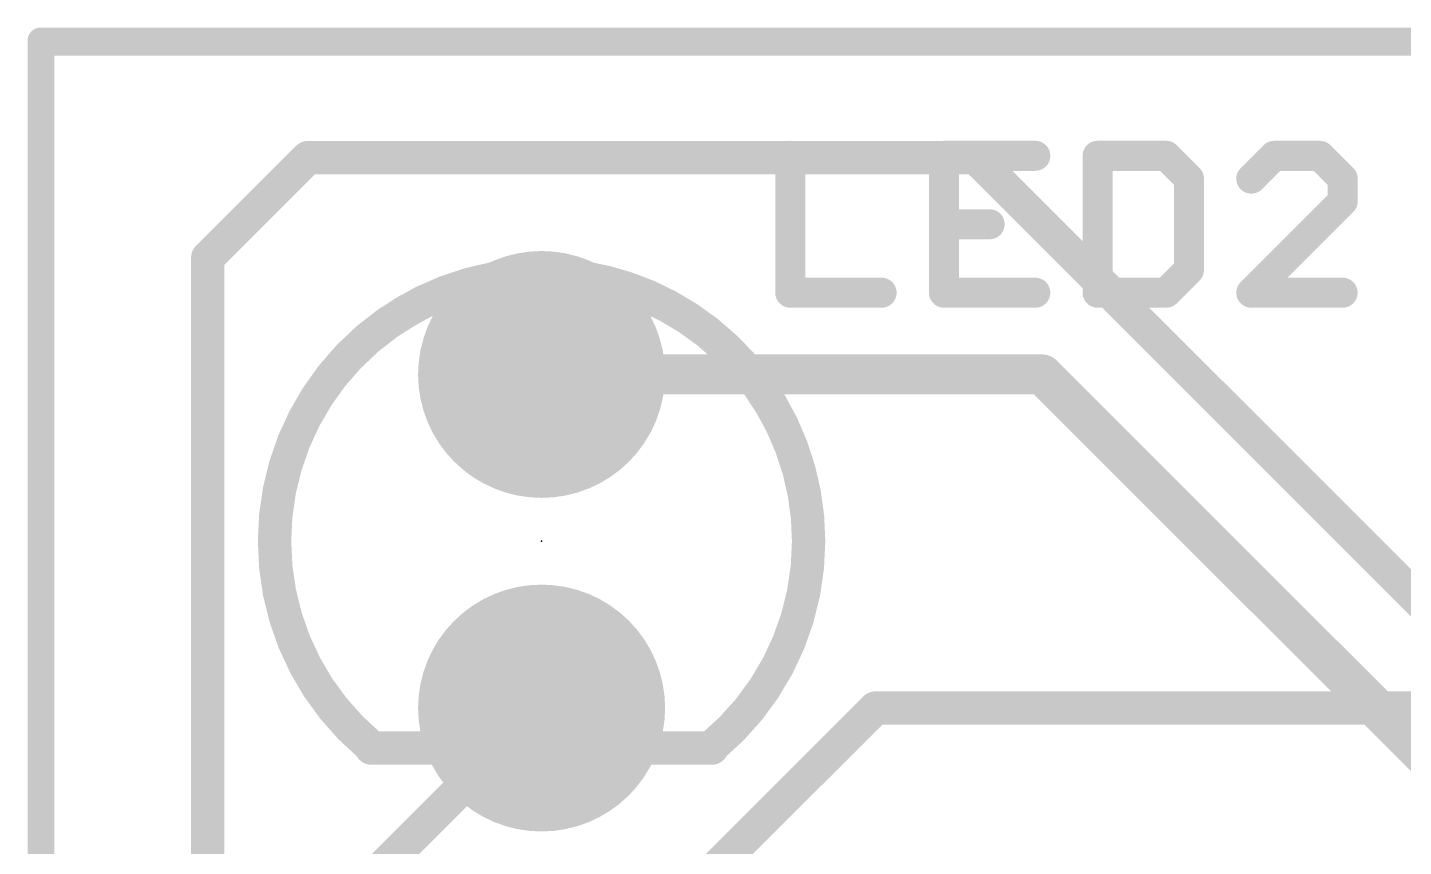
# Model space of a CAD drawing. Extents: x -0.1 to 52.8, y -11.4 to 50.9.
# Drawn here: x -0.1 to 10.37, y 44.67 to 50.9 of the extents above; entities that cross this region are included whole.
import ezdxf

# ---------------------------------------------------------------- set-up
doc = ezdxf.new("R2010")
doc.units = 0
for name, color, linetype in [('1', 12, 'CONTINUOUS'), ('16', 132, 'CONTINUOUS'), ('17', 110, 'CONTINUOUS'), ('20', 53, 'CONTINUOUS'), ('21', 41, 'CONTINUOUS'), ('23', 53, 'CONTINUOUS'), ('51', 53, 'CONTINUOUS')]:
    doc.layers.add(name, color=color, linetype=linetype)

# ---------------------------------------------------------------- blocks, each defined once
blk = doc.blocks.new('ROUNDP')
at = {"const_width": 0.5}
blk.add_lwpolyline([(0, -0.25, 1), (0, 0.25, 1), (0, -0.25)], format="xyb", dxfattribs=at)

msp = doc.modelspace()

# ---------------------------------------------------------------- linework, layer by layer
at = {"layer": '1'}
for points, const_width in [([(1.27, 49.149), (2.032, 49.911)], 0.254), ([(2.032, 49.911), (7.112, 49.911)], 0.254), ([(7.112, 49.911), (11.303, 45.72)], 0.254), ([(1.27, 27.94), (1.27, 49.149)], 0.254), ([(3.81, 48.26), (7.62, 48.26)], 0.3048), ([(7.62, 48.26), (11.43, 44.45)], 0.3048)]:
    msp.add_lwpolyline(points, dxfattribs=dict(at, const_width=const_width))
for points, const_width in [([(2.032, 49.9745, 1), (2.032, 49.8475)], 0.127), ([(2.0769, 49.8661, 1), (1.9871, 49.9559)], 0.127), ([(7.1569, 49.9559, 1), (7.0671, 49.8661)], 0.127), ([(7.112, 49.8475, 1), (7.112, 49.9745)], 0.127), ([(1.3335, 49.149, 1), (1.2065, 49.149)], 0.127), ([(1.2251, 49.1939, 1), (1.3149, 49.1041)], 0.127), ([(3.81, 48.3362, 1), (3.81, 48.1838)], 0.1524), ([(7.6739, 48.3139, 1), (7.5661, 48.2061)], 0.1524), ([(7.62, 48.1838, 1), (7.62, 48.3362)], 0.1524)]:
    msp.add_lwpolyline(points, format="xyb", dxfattribs=dict(at, const_width=const_width))
at = {"layer": '16'}
for points, const_width in [([(0, 50.8), (50.8, 50.8)], 0.2032), ([(0, 0), (0, 50.8)], 0.2032), ([(3.81, 45.72), (1.27, 43.18)], 0.254), ([(6.35, 45.72), (3.81, 43.18)], 0.254), ([(12.7, 45.72), (6.35, 45.72)], 0.254)]:
    msp.add_lwpolyline(points, dxfattribs=dict(at, const_width=const_width))
for points, const_width in [([(0, 50.8508, 1), (0, 50.7492)], 0.1016), ([(0.0508, 50.8, 1), (-0.0508, 50.8)], 0.1016), ([(3.8549, 45.6751, 1), (3.7651, 45.7649)], 0.127), ([(6.35, 45.7835, 1), (6.35, 45.6565)], 0.127), ([(6.3949, 45.6751, 1), (6.3051, 45.7649)], 0.127)]:
    msp.add_lwpolyline(points, format="xyb", dxfattribs=dict(at, const_width=const_width))
at = {"layer": '20', "const_width": 0.2032}
for points in [[(50.47, 50.79), (0, 50.79)], [(0, 50.79), (0, 0)]]:
    msp.add_lwpolyline(points, dxfattribs=at)
at = {"layer": '20', "const_width": 0.1016}
for points in [[(0, 50.8408, 1), (0, 50.7392)], [(0.0508, 50.79, 1), (-0.0508, 50.79)]]:
    msp.add_lwpolyline(points, format="xyb", dxfattribs=at)
at = {"layer": '21'}
for points, const_width in [([(5.7023, 49.9246), (5.7023, 48.8823)], 0.2286), ([(7.5666, 49.9246), (6.8717, 49.9246)], 0.2286), ([(6.8717, 49.9246), (6.8717, 48.8823)], 0.2286), ([(8.0411, 49.9246), (8.0411, 48.8823)], 0.2286), ([(8.5622, 49.9246), (8.0411, 49.9246)], 0.2286), ([(8.736, 49.7509), (8.5622, 49.9246)], 0.2286), ([(9.3842, 49.9246), (9.2105, 49.7509)], 0.2286), ([(9.7316, 49.9246), (9.3842, 49.9246)], 0.2286), ([(9.9054, 49.7509), (9.7316, 49.9246)], 0.2286), ([(8.736, 49.056), (8.736, 49.7509)], 0.2286), ([(9.9054, 49.5772), (9.9054, 49.7509)], 0.2286), ([(9.2105, 48.8823), (9.9054, 49.5772)], 0.2286), ([(6.8717, 49.4034), (7.2191, 49.4034)], 0.2286), ([(8.5622, 48.8823), (8.736, 49.056)], 0.2286), ([(5.7023, 48.8823), (6.3972, 48.8823)], 0.2286), ([(6.8717, 48.8823), (7.5666, 48.8823)], 0.2286), ([(8.0411, 48.8823), (8.5622, 48.8823)], 0.2286), ([(9.9054, 48.8823), (9.2105, 48.8823)], 0.2286), ([(2.5146, 45.4152), (2.9718, 45.4152)], 0.254), ([(5.1054, 45.4152), (4.5974, 45.4152)], 0.254)]:
    msp.add_lwpolyline(points, dxfattribs=dict(at, const_width=const_width))
for points, const_width in [([(5.7595, 49.9246, 1), (5.6452, 49.9246)], 0.1143), ([(6.9288, 49.9246, 1), (6.8145, 49.9246)], 0.1143), ([(6.8717, 49.9817, 1), (6.8717, 49.8674)], 0.1143), ([(7.5666, 49.8674, 1), (7.5666, 49.9817)], 0.1143), ([(8.0982, 49.9246, 1), (7.9839, 49.9246)], 0.1143), ([(8.0411, 49.9817, 1), (8.0411, 49.8674)], 0.1143), ([(8.6026, 49.965, 1), (8.5218, 49.8842)], 0.1143), ([(8.5622, 49.8674, 1), (8.5622, 49.9817)], 0.1143), ([(9.3842, 49.9817, 1), (9.3842, 49.8674)], 0.1143), ([(9.4246, 49.8842, 1), (9.3438, 49.965)], 0.1143), ([(9.772, 49.965, 1), (9.6912, 49.8842)], 0.1143), ([(9.7316, 49.8674, 1), (9.7316, 49.9817)], 0.1143), ([(8.7931, 49.7509, 1), (8.6788, 49.7509)], 0.1143), ([(8.6955, 49.7105, 1), (8.7764, 49.7913)], 0.1143), ([(9.1701, 49.7913, 1), (9.2509, 49.7105)], 0.1143), ([(9.9625, 49.7509, 1), (9.8482, 49.7509)], 0.1143), ([(9.8649, 49.7105, 1), (9.9458, 49.7913)], 0.1143), ([(9.8482, 49.5772, 1), (9.9625, 49.5772)], 0.1143), ([(9.9458, 49.5367, 1), (9.8649, 49.6176)], 0.1143), ([(6.8717, 49.4606, 1), (6.8717, 49.3463)], 0.1143), ([(7.2191, 49.3463, 1), (7.2191, 49.4606)], 0.1143), ([(8.6788, 49.056, 1), (8.7931, 49.056)], 0.1143), ([(8.7764, 49.0156, 1), (8.6955, 49.0964)], 0.1143), ([(5.842, 46.99, 0.277), (4.7662, 48.7829)], 0.254), ([(5.7023, 48.9395, 1), (5.7023, 48.8252)], 0.1143), ([(5.6452, 48.8823, 1), (5.7595, 48.8823)], 0.1143), ([(6.3972, 48.8252, 1), (6.3972, 48.9395)], 0.1143), ([(6.8145, 48.8823, 1), (6.9288, 48.8823)], 0.1143), ([(6.8717, 48.9395, 1), (6.8717, 48.8252)], 0.1143), ([(7.5666, 48.8252, 1), (7.5666, 48.9395)], 0.1143), ([(8.0411, 48.9395, 1), (8.0411, 48.8252)], 0.1143), ([(7.9839, 48.8823, 1), (8.0982, 48.8823)], 0.1143), ([(8.5218, 48.9227, 1), (8.6026, 48.8419)], 0.1143), ([(8.5622, 48.8252, 1), (8.5622, 48.9395)], 0.1143), ([(9.2105, 48.9395, 1), (9.2105, 48.8252)], 0.1143), ([(9.1701, 48.9227, 1), (9.2509, 48.8419)], 0.1143), ([(9.9054, 48.8252, 1), (9.9054, 48.9395)], 0.1143), ([(2.8018, 48.7543, 0.2691), (1.778, 46.99)], 0.254), ([(1.778, 46.99, 0.2206), (2.4974, 45.4388)], 0.254), ([(5.1109, 45.429, 0.2226), (5.842, 46.99)], 0.254), ([(2.5146, 45.4787, 1), (2.5146, 45.3517)], 0.127), ([(2.9718, 45.3517, 1), (2.9718, 45.4787)], 0.127), ([(4.5974, 45.4787, 1), (4.5974, 45.3517)], 0.127), ([(5.1054, 45.3517, 1), (5.1054, 45.4787)], 0.127)]:
    msp.add_lwpolyline(points, format="xyb", dxfattribs=dict(at, const_width=const_width))
at = {"layer": '23'}
msp.add_point((3.81, 46.99), dxfattribs=at)
at = {"layer": '51'}
for points, const_width in [([(3.81, 49.022, 0.1388), (2.745, 48.7206)], 0.254), ([(4.7734, 48.7791, 0.1241), (3.81, 49.022)], 0.254), ([(2.54, 45.4787, 1), (2.54, 45.3517)], 0.127), ([(5.08, 45.3517, 1), (5.08, 45.4787)], 0.127)]:
    msp.add_lwpolyline(points, format="xyb", dxfattribs=dict(at, const_width=const_width))
at = {"layer": '51', "const_width": 0.254}
msp.add_lwpolyline([(2.54, 45.4152), (5.08, 45.4152)], dxfattribs=at)

# ---------------------------------------------------------------- block references
at = {"layer": '17', "xscale": 1.8796, "yscale": 1.8796, "rotation": 270}
for p in [(3.81, 48.26), (3.81, 48.26), (3.81, 45.72), (3.81, 45.72)]:
    msp.add_blockref('ROUNDP', p, dxfattribs=at)

doc.saveas('drawing.dxf')
